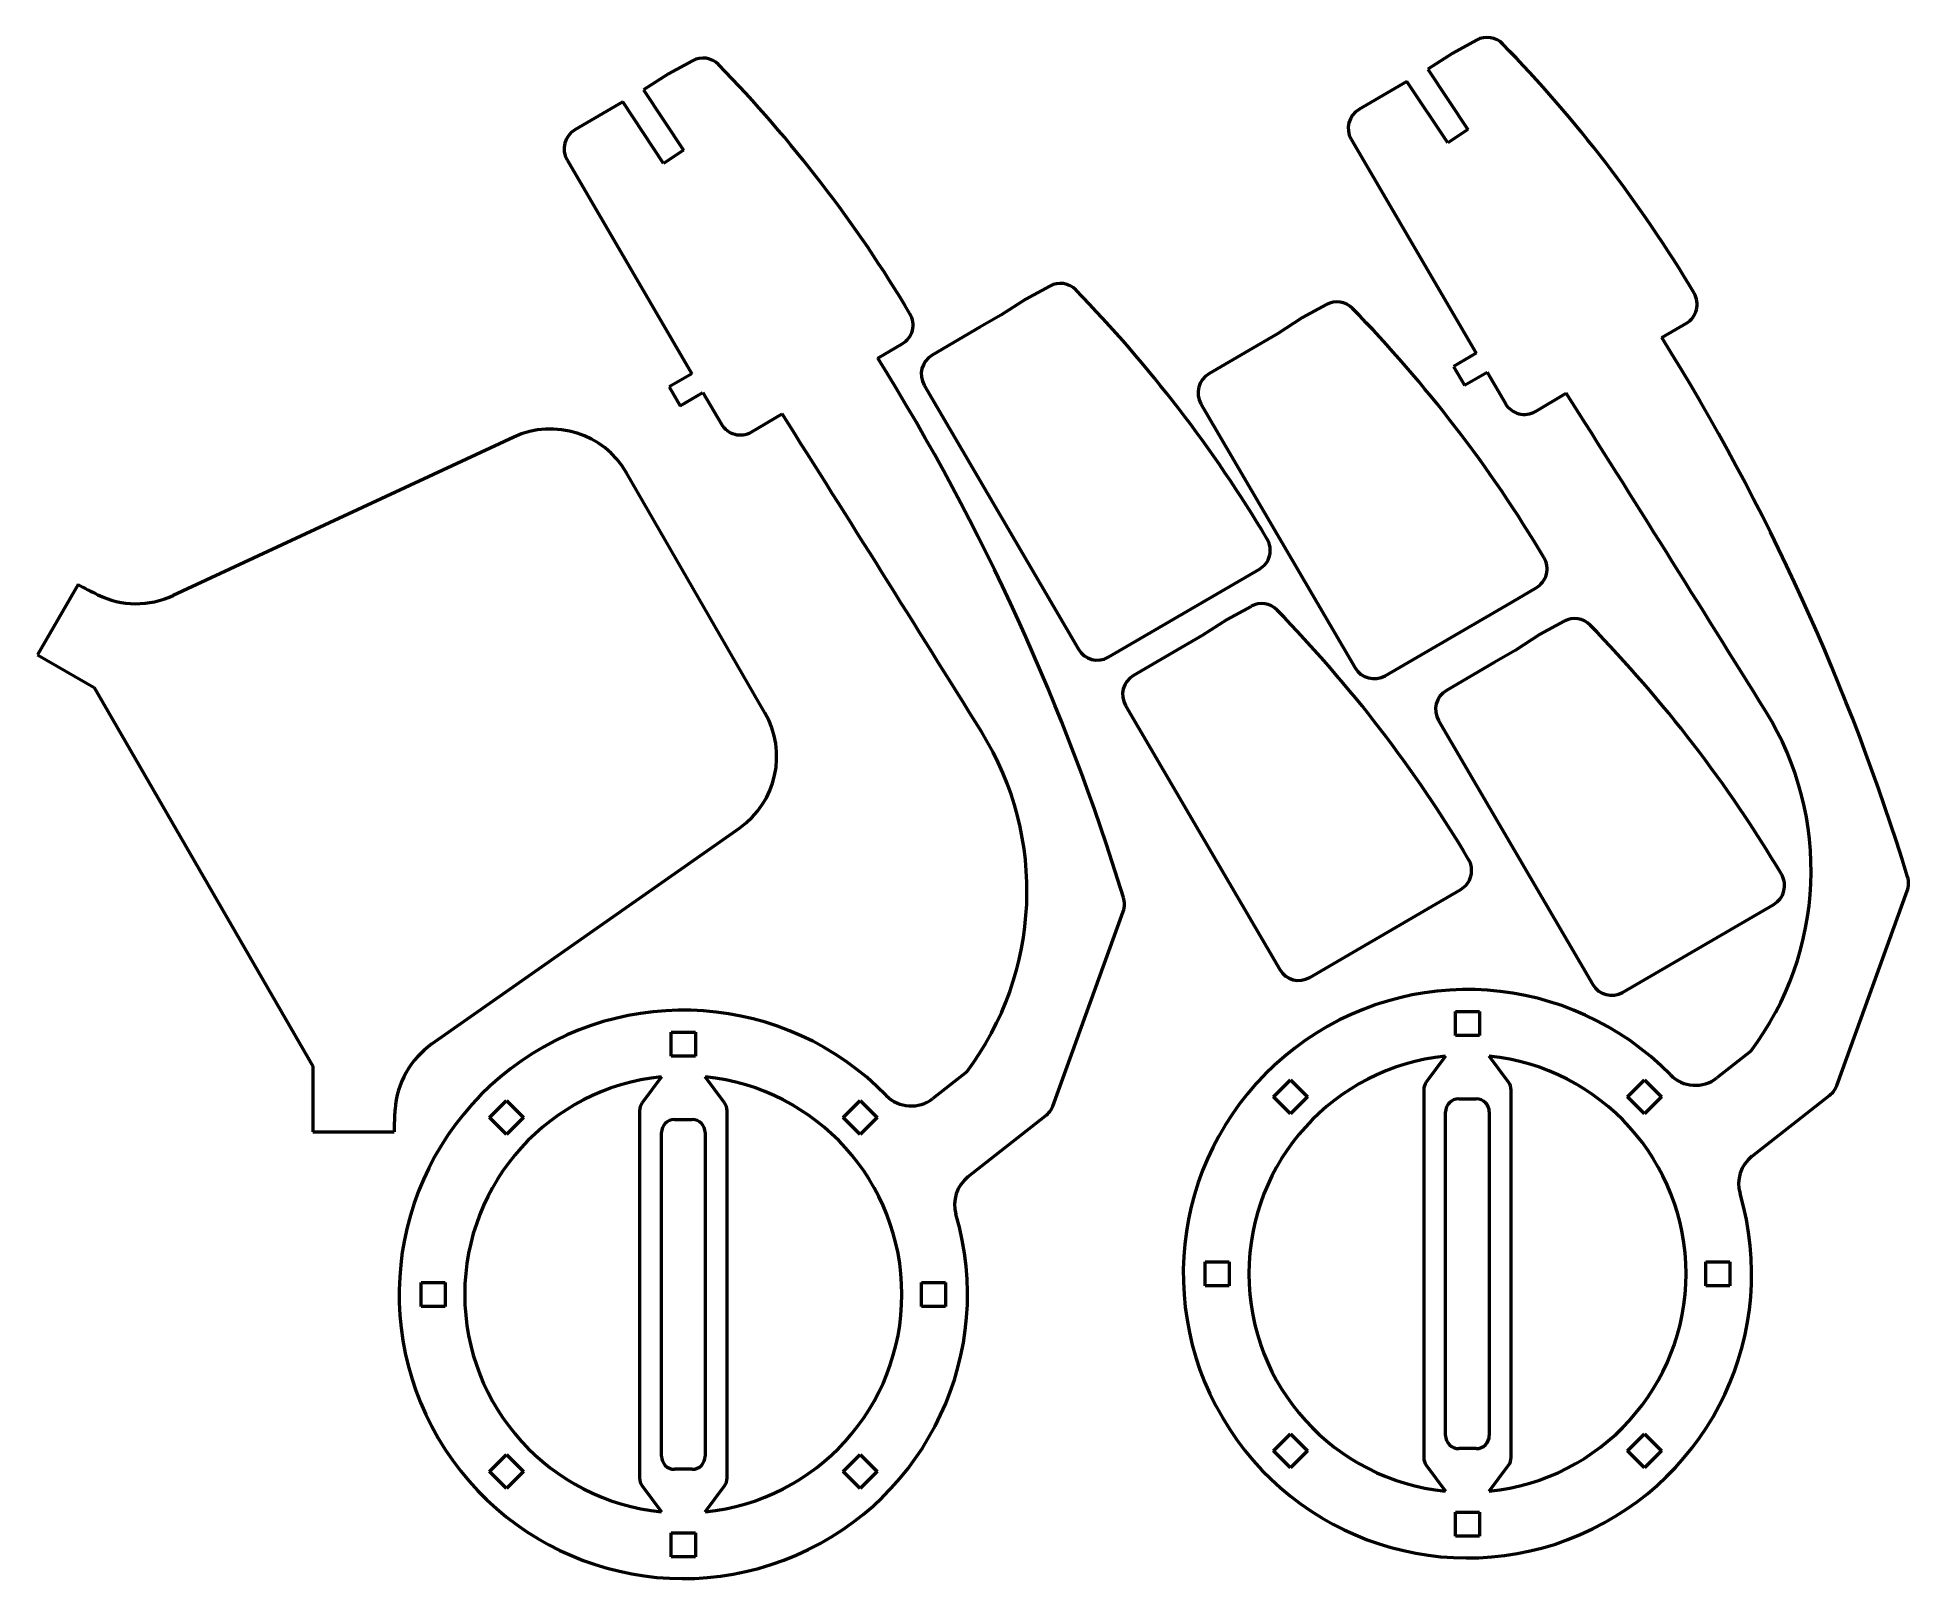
# Model space of a CAD drawing. Header units: millimetres. Extents: x 68 to 496, y 3 to 356.
import ezdxf

# ---------------------------------------------------------------- set-up
doc = ezdxf.new("R2010")
doc.units = ezdxf.units.MM
doc.layers.add('Visible (ANSI)', color=7, linetype='Continuous', lineweight=50)

msp = doc.modelspace()

# ---------------------------------------------------------------- linework, layer by layer
at = {"layer": 'Visible (ANSI)'}
for p, q in [((392.17, 352.21), (386.44, 348.53)), ((397.63, 355.2), (392.17, 352.21)), ((212.81, 347.5), (207.09, 343.82)), ((218.27, 350.48), (212.81, 347.5)), ((386.44, 348.53), (395.59, 334.74)), ((207.09, 343.82), (216.23, 330.03)), ((381.68, 345.76), (370.72, 339.36)), ((391.01, 331.7), (381.68, 345.76)), ((202.32, 341.05), (191.36, 334.65)), ((211.65, 326.99), (202.32, 341.05)), ((395.59, 334.74), (391.01, 331.7)), ((216.23, 330.03), (211.65, 326.99)), ((368.93, 332.52), (397.5, 283.6)), ((189.57, 327.81), (218.14, 278.88)), ((294.51, 295.96), (288.79, 292.28)), ((299.98, 298.95), (294.51, 295.96)), ((288.79, 292.28), (284.03, 289.51)), ((357.83, 291.72), (352.1, 288.04)), ((363.29, 294.71), (357.83, 291.72)), ((284.03, 289.51), (273.07, 283.11)), ((352.1, 288.04), (347.34, 285.27)), ((439.99, 287.17), (445.6, 290.45)), ((260.63, 282.46), (266.25, 285.73)), ((347.34, 285.27), (336.38, 278.87)), ((397.5, 283.6), (392.31, 280.57)), ((218.14, 278.88), (212.96, 275.86)), ((392.31, 280.57), (394.84, 276.26)), ((394.84, 276.26), (400.02, 279.28)), ((400.02, 279.28), (404.23, 272.07)), ((212.96, 275.86), (215.48, 271.54)), ((215.48, 271.54), (220.66, 274.57)), ((220.66, 274.57), (224.87, 267.36)), ((271.27, 276.27), (306.55, 215.86)), ((411.07, 270.28), (418.14, 274.41)), ((231.71, 265.56), (238.78, 269.69)), ((334.58, 272.03), (369.86, 211.62)), ((177.4, 264.39), (99.46, 228.17)), ((234.85, 201.35), (203.15, 256.25)), ((342.34, 230.92), (347.95, 234.2)), ((77.72, 230.7), (68.43, 214.61)), ((313.38, 214.06), (342.34, 230.92)), ((405.65, 226.68), (411.26, 229.96)), ((340.57, 222.71), (334.85, 219.03)), ((346.04, 225.69), (340.57, 222.71)), ((376.7, 209.82), (405.65, 226.68)), ((334.85, 219.03), (330.09, 216.26)), ((412.15, 219.29), (406.43, 215.61)), ((417.62, 222.27), (412.15, 219.29)), ((68.43, 214.61), (81.42, 207.11)), ((330.09, 216.26), (319.13, 209.86)), ((406.43, 215.61), (401.67, 212.84)), ((401.67, 212.84), (390.71, 206.44)), ((81.42, 207.11), (131.42, 120.5)), ((317.33, 203.02), (352.61, 142.61)), ((388.91, 199.6), (424.19, 139.19)), ((158.68, 125.6), (229.02, 174.99)), ((388.4, 157.66), (394.01, 160.94)), ((480.02, 116.11), (496.14, 160.63)), ((300.66, 111.4), (316.78, 155.91)), ((359.44, 140.81), (388.4, 157.66)), ((431.02, 137.39), (459.98, 154.24)), ((459.98, 154.24), (465.59, 157.52)), ((392.78, 133.04), (398.28, 133.04)), ((392.78, 127.54), (392.78, 133.04)), ((398.28, 133.04), (398.28, 127.54)), ((213.42, 128.32), (218.92, 128.32)), ((213.42, 122.82), (213.42, 128.32)), ((218.92, 128.32), (218.92, 122.82)), ((398.28, 127.54), (392.78, 127.54)), ((131.42, 120.5), (131.42, 105.5)), ((218.92, 122.82), (213.42, 122.82)), ((390.53, 122.78), (386.12, 116.83)), ((404.94, 116.83), (400.53, 122.78)), ((460.35, 123.93), (452.6, 117.84)), ((211.17, 118.07), (206.76, 112.12)), ((225.58, 112.12), (221.17, 118.07)), ((280.99, 119.21), (273.24, 113.13)), ((351.16, 113.52), (355.05, 117.41)), ((355.05, 117.41), (358.94, 113.52)), ((432.12, 113.52), (436.01, 117.41)), ((436.01, 117.41), (439.9, 113.52)), ((171.8, 108.8), (175.69, 112.69)), ((175.69, 112.69), (179.58, 108.8)), ((252.76, 108.8), (256.65, 112.69)), ((256.65, 112.69), (260.54, 108.8)), ((355.05, 109.63), (351.16, 113.52)), ((358.94, 113.52), (355.05, 109.63)), ((385.53, 115.05), (385.53, 31.03)), ((393.53, 113.04), (397.53, 113.04)), ((405.53, 31.03), (405.53, 115.05)), ((436.01, 109.63), (432.12, 113.52)), ((439.9, 113.52), (436.01, 109.63)), ((460.62, 99.92), (478.41, 113.88)), ((175.69, 104.91), (171.8, 108.8)), ((179.58, 108.8), (175.69, 104.91)), ((206.17, 110.33), (206.17, 26.31)), ((214.17, 108.32), (218.17, 108.32)), ((226.17, 26.31), (226.17, 110.33)), ((256.65, 104.91), (252.76, 108.8)), ((260.54, 108.8), (256.65, 104.91)), ((281.27, 95.21), (299.05, 109.17)), ((390.53, 36.04), (390.53, 110.04)), ((400.53, 110.04), (400.53, 36.04)), ((131.42, 105.5), (150, 105.5)), ((211.17, 31.32), (211.17, 105.32)), ((221.17, 105.32), (221.17, 31.32)), ((335.53, 70.29), (335.53, 75.79)), ((335.53, 75.79), (341.03, 75.79)), ((341.03, 75.79), (341.03, 70.29)), ((450.03, 75.79), (455.53, 75.79)), ((450.03, 70.29), (450.03, 75.79)), ((455.53, 75.79), (455.53, 70.29)), ((156.17, 65.57), (156.17, 71.07)), ((156.17, 71.07), (161.67, 71.07)), ((161.67, 71.07), (161.67, 65.57)), ((270.67, 71.07), (276.17, 71.07)), ((270.67, 65.57), (270.67, 71.07)), ((276.17, 71.07), (276.17, 65.57)), ((341.03, 70.29), (335.53, 70.29)), ((455.53, 70.29), (450.03, 70.29)), ((161.67, 65.57), (156.17, 65.57)), ((276.17, 65.57), (270.67, 65.57)), ((351.16, 32.55), (355.05, 36.44)), ((355.05, 36.44), (358.94, 32.55)), ((432.12, 32.55), (436.01, 36.44)), ((436.01, 36.44), (439.9, 32.55)), ((171.8, 27.84), (175.69, 31.73)), ((175.69, 31.73), (179.58, 27.84)), ((252.76, 27.84), (256.65, 31.73)), ((256.65, 31.73), (260.54, 27.84)), ((355.05, 28.66), (351.16, 32.55)), ((358.94, 32.55), (355.05, 28.66)), ((397.53, 33.04), (393.53, 33.04)), ((436.01, 28.66), (432.12, 32.55)), ((439.9, 32.55), (436.01, 28.66)), ((175.69, 23.95), (171.8, 27.84)), ((179.58, 27.84), (175.69, 23.95)), ((218.17, 28.32), (214.17, 28.32)), ((256.65, 23.95), (252.76, 27.84)), ((260.54, 27.84), (256.65, 23.95)), ((386.12, 29.24), (390.53, 23.29)), ((400.53, 23.29), (404.94, 29.24)), ((206.76, 24.53), (211.17, 18.57)), ((221.17, 18.57), (225.58, 24.53)), ((392.78, 18.54), (398.28, 18.54)), ((392.78, 13.04), (392.78, 18.54)), ((398.28, 18.54), (398.28, 13.04)), ((213.42, 13.82), (218.92, 13.82)), ((213.42, 8.32), (213.42, 13.82)), ((218.92, 13.82), (218.92, 8.32)), ((398.28, 13.04), (392.78, 13.04)), ((218.92, 8.32), (213.42, 8.32))]:
    msp.add_line(p, q, dxfattribs=at)
for centre, radius, start, end in [((400.03, 350.81), 5, 44.2569, 118.66), ((220.67, 346.1), 5, 44.2569, 118.66), ((184.02, 140.33), 306.6, 30.7999, 44.2569), ((4.66, 135.62), 306.6, 30.7999, 44.2569), ((373.25, 335.04), 5, 120.283, 210.283), ((193.89, 330.33), 5, 120.283, 210.283), ((302.38, 294.56), 5, 44.2568, 118.66), ((86.37, 84.08), 306.6, 30.7998, 44.2568), ((443.08, 294.76), 5, 300.283, 30.7999), ((263.72, 290.05), 5, 300.283, 30.7999), ((365.69, 290.32), 5, 44.2568, 118.66), ((149.68, 79.84), 306.6, 30.7998, 44.2568), ((-5.66, 9.58), 525.04, 17.0812, 31.9177), ((275.59, 278.79), 5, 120.283, 210.283), ((-185.02, 4.87), 525.04, 17.0812, 31.9177), ((338.9, 274.55), 5, 120.283, 210.283), ((-7942.83, -5018.48), 9895.48, 31.838301, 32.335766), ((-8122.19, -5023.2), 9895.48, 31.838301, 32.335766), ((408.54, 274.59), 5, 210.283, 300.283), ((185.83, 246.25), 20, 30, 114.9284), ((229.19, 269.88), 5, 210.283, 300.283), ((345.43, 238.51), 5, 300.283, 30.7998), ((408.74, 234.27), 5, 300.283, 30.7998), ((124.92, 315.71), 97.24, 240.9577, 243.9756), ((91.03, 246.3), 20, 243.9756, 294.9284), ((348.44, 221.31), 5, 44.2568, 118.66), ((132.43, 10.83), 306.6, 30.7998, 44.2568), ((420.02, 217.89), 5, 44.2568, 118.66), ((204.01, 7.41), 306.6, 30.7998, 44.2568), ((310.87, 218.38), 5, 210.283, 300.2082), ((321.65, 205.54), 5, 120.283, 210.283), ((374.18, 214.14), 5, 210.283, 300.2082), ((393.23, 202.12), 5, 120.283, 210.283), ((217.53, 191.35), 20, 305.0716, 30), ((405.26, 165.28), 68.88, 323.1032, 31.8383), ((225.9, 160.57), 68.88, 323.1032, 31.8383), ((391.49, 165.26), 5, 300.283, 30.7998), ((463.07, 161.84), 5, 300.283, 30.7998), ((491.44, 162.33), 5, 340.099, 17.0812), ((312.08, 157.62), 5, 340.099, 17.0812), ((356.93, 145.13), 5, 210.283, 300.2082), ((395.53, 73.04), 65, 44.4289, 16.3847), ((428.51, 141.71), 5, 210.283, 300.2082), ((216.17, 68.32), 65, 44.4289, 16.3847), ((170.17, 109.23), 20, 125.0716, 176.0244), ((395.53, 73.04), 50, 95.7392, 264.2608), ((395.53, 73.04), 50, 275.7392, 84.2608), ((216.17, 68.32), 50, 95.7392, 264.2608), ((216.17, 68.32), 50, 275.7392, 84.2608), ((388.53, 115.05), 3, 143.4686, 180), ((402.53, 115.05), 3, 0, 36.5314), ((447.66, 124.14), 8, 224.4289, 308.1372), ((475.32, 117.81), 5, 308.1372, 340.099), ((209.17, 110.33), 3, 143.4686, 180), ((223.17, 110.33), 3, 0, 36.5314), ((268.3, 119.42), 8, 224.4289, 308.1372), ((295.96, 113.1), 5, 308.1372, 340.099), ((393.53, 110.04), 3, 90, 180), ((397.53, 110.04), 3, 0, 90), ((247.22, 103.88), 97.24, 176.0244, 179.0423), ((214.17, 105.32), 3, 90, 180), ((218.17, 105.32), 3, 0, 90), ((465.56, 93.63), 8, 128.1372, 196.3847), ((286.21, 88.91), 8, 128.1372, 196.3847), ((393.53, 36.04), 3, 180, 270), ((397.53, 36.04), 3, 270, 0), ((214.17, 31.32), 3, 180, 270), ((218.17, 31.32), 3, 270, 0), ((388.53, 31.03), 3, 180, 216.5314), ((402.53, 31.03), 3, 323.4686, 0), ((209.17, 26.31), 3, 180, 216.5314), ((223.17, 26.31), 3, 323.4686, 0)]:
    msp.add_arc(centre, radius, start, end, dxfattribs=at)

doc.saveas('drawing.dxf')
